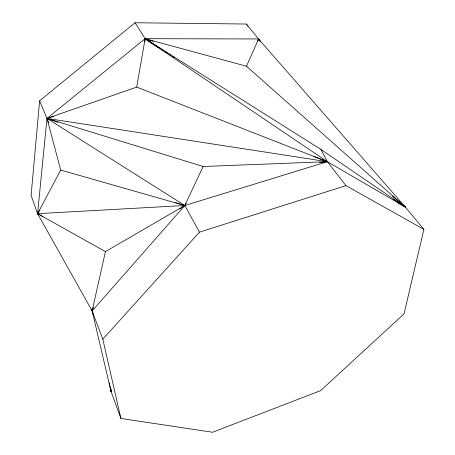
<?xml version="1.0" encoding="UTF-8"?>
<svg xmlns="http://www.w3.org/2000/svg" width="455" height="455" viewBox="0 0 455 455"><rect width="100%" height="100%" fill="white"/><g stroke="black" fill="none" stroke-linecap="round" stroke-linejoin="round"><path stroke-width="0.68" d="M39.625 100.811L31.105 195.428L37.583 213.662L92.143 310.924L102.819 339.174L120.894 418.452L212.542 432.25L320.604 390.646L404.017 313.904L423.895 229.394L405.291 207.019L258.577 38.965L246.331 24.035L135.038 22.75L39.625 100.811L48.782 122.799M144.855 41.883L145.145 38.686L135.038 22.75M38.391 214.561L37.583 213.662L46.984 118.419L145.145 38.686L258.577 38.965L259.794 40.717M38.51 214.436L37.583 213.662L60.714 170.09L46.984 118.419L136.705 87.093L145.145 38.686L246.479 66.225L405.291 207.019L398.165 202.987M120.894 418.452L111.014 391.454L92.143 310.924L105.424 251.643L184.821 205.501L327.355 161.684L405.291 207.019L392.426 196.23M109.598 384.441L111.014 391.454L111.356 390.18M110.832 388.468L111.014 391.454L111.378 390.14M93.036 313.842L92.143 310.924L93.457 307.313M246.479 66.225L258.577 38.965L260.18 41.297M257.701 40.939L258.577 38.965L260.101 41.337M91.483 309.099L92.143 310.924L184.821 205.501L203.129 166.496L327.355 161.684L345.954 185.629L423.895 229.394M179.839 208.919L184.821 205.501L186.118 203.413M38.732 214.487L37.583 213.662L39.983 210.051M102.819 339.174L199.455 232.158L345.954 185.629M199.455 232.158L184.821 205.501L46.984 118.419L53.866 116.372M319.507 162.486L327.355 161.684L320.963 149.473L145.145 38.686L153.381 41.439M105.424 251.643L37.583 213.662L184.821 205.501L175.704 202.623M58.018 122.332L46.984 118.419L327.355 161.684L145.145 38.686L163.641 50.653M60.714 170.09L184.821 205.501M46.984 118.419L203.129 166.496M313.944 156.588L327.355 161.684L326.61 161.343M136.705 87.093L327.355 161.684M37.583 213.662L43.015 216.671M164.835 51.426L167.224 52.973M169.01 54.128L170.801 55.288M172.593 56.448L174.384 57.603M393.359 199.301L395.15 200.456M396.339 201.229L405.291 207.019L320.963 149.473M145.145 38.686L157.788 47.4M246.331 24.035L247.947 26.35M259.225 40.228L258.577 38.965L259.299 40.097M258.577 38.965L259.208 40.142M93.212 314.416L93.559 315.548M91.796 309.605L92.143 310.924M109.24 382.689L109.479 383.855M110.912 389.332L111.014 391.454"/></g></svg>
